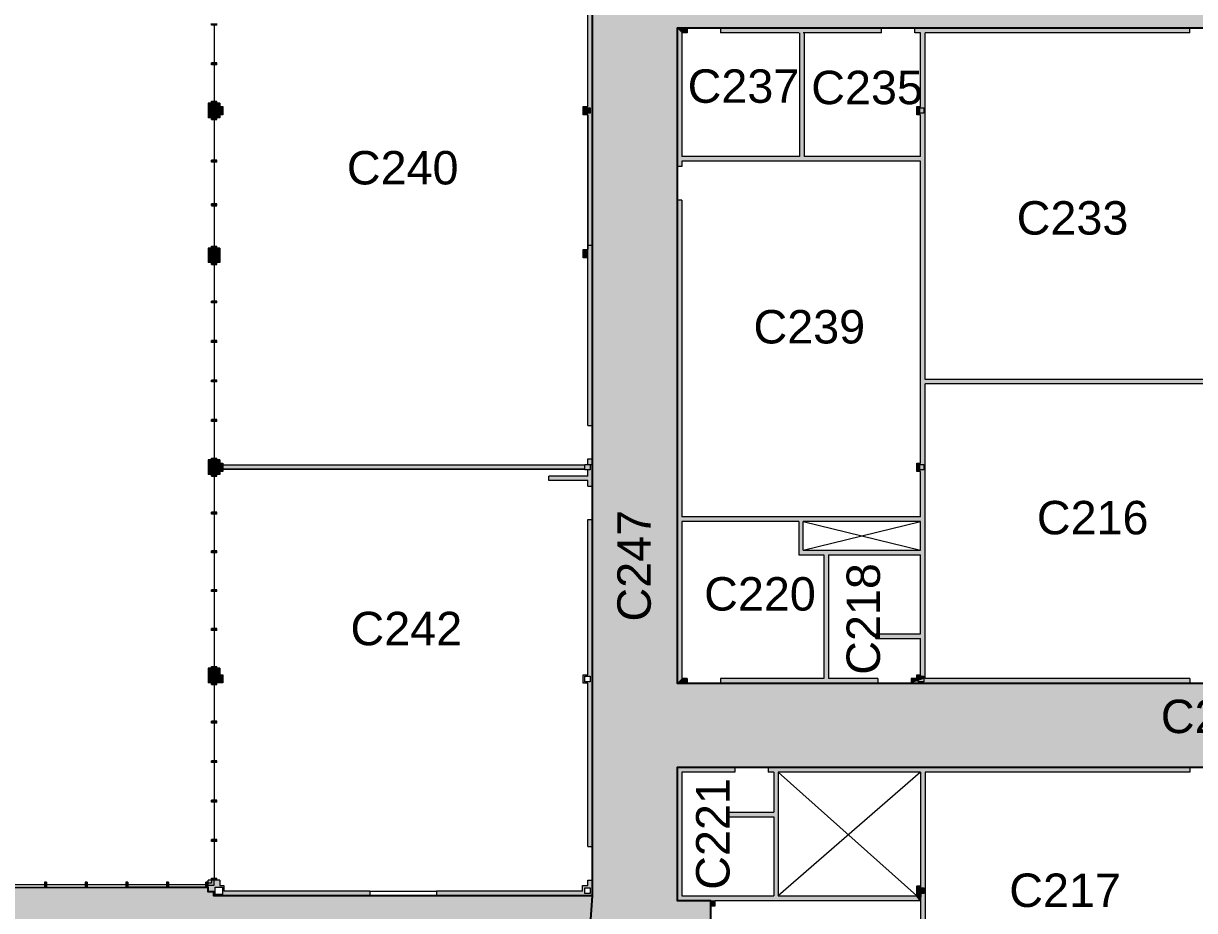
# Model space of a CAD drawing. Extents: x 674 to 9317, y -1087 to 3542.
# Drawn here: x 2009 to 3270, y 1361 to 2316 of the extents above; entities that cross this region are included whole.
import ezdxf

# ---------------------------------------------------------------- set-up
doc = ezdxf.new("R2010")
doc.units = 0
doc.header["$LTSCALE"] = 0.004
doc.header["$MEASUREMENT"] = 0
doc.linetypes.add('HIDDEN', pattern=[0.375, 0.25, -0.125])
doc.layers.get('0').update_dxf_attribs({"linetype": 'CONTINUOUS'})
doc.layers.add('CORRIDOR HATCH', color=253, linetype='CONTINUOUS')
doc.layers.add('SOLID', color=7, linetype='CONTINUOUS')
for name, color, linetype, lineweight in [('Room Number', 7, 'CONTINUOUS', 9), ('S-COLS', 7, 'CONTINUOUS', 9), ('WALL', 7, 'CONTINUOUS', 0)]:
    doc.layers.add(name, color=color, linetype=linetype, lineweight=lineweight)
doc.styles.add('style1', font='arial.ttf')

# ---------------------------------------------------------------- blocks, each defined once
blk = doc.blocks.new('*X25')
at = {"color": 0}
for p, q in [((2543.606283, 1074.591945), (2547.106283, 1078.091945)), ((2543.606283, 1069.288645), (2547.106283, 1072.788645)), ((2543.828692, 1064.207752), (2547.106283, 1067.485344))]:
    blk.add_line(p, q, dxfattribs=at)

msp = doc.modelspace()

# ---------------------------------------------------------------- hatches: boundary and pattern name
at = {"layer": 'CORRIDOR HATCH'}
h = msp.add_hatch(color=256, dxfattribs=at)
h.dxf.hatch_style = 1
h.paths.add_polyline_path([(2622, 2445), (2636.2, 2445), (2636.2, 2617.9), (2745.1, 2617.9), (2745.1, 2401.5), (2987.6, 2401.5), (2987.6, 2454.9), (3143.8, 2454.9), (3143.8, 2406.9), (4050.1, 2406.9), (4050.1, 2454.9), (4102.6, 2454.9), (4102.6, 2565.9), (4208.7, 2608.9), (4307.6, 2608.9), (4307.6, 2605.9), (4283.6, 2461.9), (4283.6, 2437.9), (4294.6, 2437.9), (4126, 2310.4), (2713.1, 2310.4), (2713.1, 1605.5), (4126, 1605.4), (4126, 1514.4), (2713.1, 1514.4), (2713.1, 1371.5), (2749.1, 1371.5), (2749.1, 1316.4), (2713.1, 1316.4), (2713.1, 1213.5), (2749.1, 1213.5), (2749.1, 1198.4), (2749.1, 1158.4), (2713.1, 1158.4), (2713.1, 927.5), (2651.6, 781.9), (2621.1, 781.9), (2621.1, 797.4), (2612.1, 797.4), (2612.1, 794), (2540.9, 794), (2540.9, 937.2), (2618.1, 993.4), (2621.1, 993.4), (2621.1, 1002.4), (2618.1, 1002.4), (2618.1, 1151.9), (2624.1, 1151.9), (2624.1, 1167.4), (2615.1, 1167.4), (2615.1, 1279.9), (2622, 1376.4)])
h = msp.add_hatch(color=256, dxfattribs=at)
h.dxf.hatch_style = 1
h.paths.add_polyline_path([(2622, 1376.4), (2214.1, 1376.4), (2214.1, 1380.8), (2208.1, 1380.8), (2208.1, 1385.2), (2165.4, 1385.2), (2121.6, 1385.2), (1910.6, 1384.9), (1910.6, 1378.9), (1904.6, 1378.9), (1904.6, 1381.4), (1901.6, 1381.4), (1901.6, 1372.8), (1892.1, 1372.8), (1892.1, 1385.3), (1890.1, 1385.4), (1889.1, 1385.2), (1889.1, 1379.2), (1883.1, 1379.2), (1883.1, 1385.2), (1843, 1387.7), (1803.7, 1391.4), (1797.7, 1392.1), (1759.9, 1398.3), (1719.3, 1406.6), (1679.3, 1416.9), (1639.7, 1429.2), (1600.8, 1443.2), (1562.8, 1459.5), (1525.5, 1477.5), (1489.2, 1497.3), (1453.9, 1518.8), (1419.7, 1542.1), (1386.5, 1566.9), (1354.9, 1593.6), (1324.6, 1621.7), (1295.4, 1651.1), (1267.8, 1682.6), (1242.3, 1714.5), (1218, 1748), (1195.4, 1782.6), (1174.5, 1818.4), (1155.3, 1855), (1139.3, 1890.5), (955.1, 1811.7), (972.3, 1768.5), (1059.2, 1810.8), (1107.1, 1728.7), (1135.1, 1746), (1158, 1706.7), (1202.9, 1650.9), (1221.6, 1629), (1247.9, 1601.5), (1278.3, 1570.4), (1343.8, 1513.8), (1402.1, 1471.3), (1458.6, 1437.4), (1530.2, 1399.1), (1603.2, 1368.6), (1662.8, 1348.7), (1682, 1342.2), (1672.2, 1310.8), (1695.6, 1303.5), (1699.4, 1302.8), (1734.8, 1296.5), (1743.8, 1294.9), (1733.9, 1239.8), (1783.8, 1230.9), (1791.5, 1230.9), (1827.5, 1230.9), (1892.1, 1230.9), (1892.1, 1296.8), (1901.6, 1296.8), (1901.6, 1288.4), (2220.7, 1288.4), (2220.7, 1171.4), (2231.1, 1171.4), (2231.1, 1159.9), (2231.1, 1158.5), (2523.8, 1158.5), (2523.8, 1279.9), (2615.1, 1279.9)])
at = {"layer": 'SOLID'}
h = msp.add_hatch(color=256, dxfattribs=at)
h.dxf.hatch_style = 1
h.paths.add_polyline_path([(2636.2, 2472.4), (2623.6, 2472.4), (2623.6, 2457.7), (2208.1, 2457.7), (2208.1, 2442.2), (2220.7, 2442.2), (2220.7, 2445), (2617.1, 2445), (2617.1, 2439), (2622, 2439), (2622, 2445), (2636.2, 2445)])
h.paths.add_polyline_path([(2222.6, 2446.9), (2213.3, 2446.9), (2212.8, 2452.9), (2222.6, 2452.9)], flags=16)
h.paths.add_polyline_path([(2622, 2403), (2617.1, 2403), (2617.1, 2226.4), (2612.1, 2226.4), (2612.1, 2217.4), (2617.1, 2217.4), (2617.1, 2076.5), (2622, 2076.5), (2622, 2165.4)])
h.paths.add_polyline_path([(2619.6, 2224.9), (2619.6, 2218.9), (2613.6, 2218.9), (2613.6, 2224.9)], flags=16)
h.paths.add_polyline_path([(2622, 2076.5), (2617.1, 2076.5), (2617.1, 1882.9), (2622, 1882.9)])
h = msp.add_hatch(color=256, dxfattribs=at)
h.dxf.hatch_style = 1
h.paths.add_polyline_path([(2619.6, 1612.9), (2613.6, 1612.9), (2613.6, 1606.9), (2619.6, 1606.9)], flags=0)
h.paths.add_polyline_path([(2622, 1781.5), (2617.1, 1781.5), (2617.1, 1614.4), (2612.1, 1614.4), (2612.1, 1605.4), (2617.1, 1605.4), (2617.1, 1429.4), (2622, 1429.4)])
h.paths.add_polyline_path([(2619.6, 1612.9), (2619.6, 1606.9), (2613.6, 1606.9), (2613.6, 1612.9)], flags=16)
h.paths.add_polyline_path([(2622, 1840.9), (2619.6, 1840.9), (2619.6, 1834.9), (2617.1, 1834.9), (2617.1, 1828.4), (2575.1, 1828.4), (2575.1, 1823.5), (2617.1, 1823.5), (2617.1, 1817.5), (2622, 1817.5)])
h.paths.add_polyline_path([(2622, 1846.9), (2617.1, 1846.9), (2617.1, 1840.9), (2622, 1840.9)])
h.paths.add_polyline_path([(2619.6, 1840.9), (2617.1, 1840.9), (2613.6, 1840.9), (2613.6, 1834.9), (2619.6, 1834.9)], flags=17)
h.paths.add_polyline_path([(2613.6, 1839.9), (2224.1, 1839.9), (2224.1, 1835.9), (2613.6, 1835.9)])
h = msp.add_hatch(color=256, dxfattribs=at)
h.dxf.hatch_style = 1
h.paths.add_polyline_path([(2211.6, 1393.4), (2208.1, 1393.4), (2208.1, 1389.9), (2211.6, 1389.9)], flags=16)
h.paths.add_polyline_path([(2214.1, 1393.4), (2211.6, 1393.4), (2211.6, 1389.9), (2208.1, 1389.9), (2208.1, 1387.4), (2214.1, 1387.4)], flags=17)
h.paths.add_polyline_path([(2220.7, 1393.4), (2214.1, 1393.4), (2214.1, 1387.4), (2208.1, 1387.4), (2208.1, 1380.8), (2214.1, 1380.8), (2214.1, 1376.4), (2382.1, 1376.4), (2382.1, 1381.3), (2225.1, 1381.3), (2225.1, 1387.4), (2220.7, 1387.4)])
h.paths.add_polyline_path([(2215.6, 1385.9), (2223.6, 1385.9), (2223.6, 1377.9), (2215.6, 1377.9)], flags=16)
h = msp.add_hatch(color=256, dxfattribs=at)
h.dxf.hatch_style = 1
h.paths.add_polyline_path([(2619.6, 1384.9), (2613.6, 1384.9), (2613.6, 1378.9), (2619.6, 1378.9)], flags=0)
h.paths.add_polyline_path([(2622, 1393.4), (2617.1, 1393.4), (2617.1, 1387.4), (2611.1, 1387.4), (2611.1, 1381.3), (2454.1, 1381.3), (2454.1, 1376.4), (2622, 1376.4)])
h.paths.add_polyline_path([(2613.6, 1384.9), (2619.6, 1384.9), (2619.6, 1378.9), (2613.6, 1378.9)], flags=16)
for points in [[(2975.1, 1386.4), (2971.1, 1386.4), (2971.1, 1376.4), (2975.1, 1371.5), (2975.6, 1378.9), (2972.6, 1379.1), (2972.6, 1384.9), (2975.1, 1384.9)], [(2978.6, 1384.9), (2978.6, 1378.9), (2972.6, 1378.9), (2972.6, 1384.9)]]:
    msp.add_hatch(color=256, dxfattribs=at).paths.add_polyline_path(points)
at = {"layer": 'WALL'}
for points in [[(2619.6, 2224.9), (2613.6, 2224.9), (2613.6, 2218.9), (2619.6, 2218.9)], [(2617.1, 2072.4), (2612.1, 2072.4), (2612.1, 2063.4), (2617.1, 2063.4)]]:
    msp.add_hatch(color=256, dxfattribs=at).paths.add_polyline_path(points)

# ---------------------------------------------------------------- linework, layer by layer
at = {"layer": 'CORRIDOR HATCH'}
for points in [[(2615.1, 1279.9), (2622, 1376.4), (2622, 2445)], [(4126, 2310.4), (2713.1, 2310.4), (2713.1, 1605.5), (4126, 1605.4)], [(4126, 1514.4), (2713.1, 1514.4), (2713.1, 1371.5), (2749.1, 1371.5), (2749.1, 1316.4)], [(1901.6, 1288.4), (2220.7, 1288.4), (2220.7, 1171.4), (2231.1, 1171.4), (2231.1, 1159.9), (2231.1, 1158.5), (2523.8, 1158.5), (2523.8, 1279.9), (2615.1, 1279.9), (2622, 1376.4), (2214.1, 1376.4), (2214.1, 1380.8), (2208.1, 1380.8), (2208.1, 1385.2), (2165.4, 1385.2), (2121.6, 1385.2), (1910.6, 1384.9)]]:
    msp.add_lwpolyline(points, dxfattribs=at)
at = {"layer": 'S-COLS'}
for points in [[(2163.2, 1391.2), (2165.4, 1391.2), (2163.2, 1385.2), (2165.4, 1385.2)], [(2205.8, 1391.2), (2208.1, 1391.2), (2205.8, 1385.2), (2208.1, 1385.2)], [(2211.6, 1395.4), (2217.6, 1395.4), (2211.6, 1393.4), (2217.6, 1393.4)]]:
    msp.add_solid(points, dxfattribs=at)
at = {"layer": 'SOLID'}
msp.add_lwpolyline([(2975.1, 1386.4), (2971.1, 1386.4), (2971.1, 1376.4), (2975.1, 1371.5), (2975.6, 1378.9), (2972.6, 1379.1), (2972.6, 1384.9), (2975.1, 1384.9), (2975.1, 1386.4)], dxfattribs=at)
for points in [[(2211.6, 2315.7), (2217.6, 2315.7), (2211.6, 2313.7), (2217.6, 2313.7)], [(2713.1, 2310.4), (2718, 2305.5), (2713.1, 2161.5), (2718, 2161.5)], [(2723.9, 2310.4), (2723.9, 2305.5), (2713.1, 2310.4), (2718, 2305.5)], [(2759.9, 2310.4), (2759.9, 2305.5), (2933.1, 2310.4), (2933.1, 2305.5)], [(2969.1, 2310.4), (2969.1, 2305.5), (3265.1, 2310.4), (3265.1, 2305.5)], [(2845, 2305.5), (2849.9, 2305.5), (2845, 2172.4), (2849.9, 2172.4)], [(2975.1, 2305.5), (2980, 2305.5), (2975.1, 1614.4), (2980, 1610.4)], [(2211.6, 2273.2), (2217.6, 2273.2), (2211.6, 2271.2), (2217.6, 2271.2)], [(2211.6, 2231.9), (2217.6, 2231.9), (2211.6, 2229.9), (2217.6, 2229.9)], [(2208.1, 2229.7), (2208.1, 2214.2), (2220.7, 2229.7), (2220.7, 2214.2)], [(2220.7, 2226.4), (2224.1, 2226.4), (2220.7, 2217.4), (2224.1, 2217.4)], [(2971.1, 2217.4), (2975.1, 2217.4), (2971.1, 2226.4), (2975.1, 2226.4)], [(2211.6, 2214.2), (2217.6, 2214.2), (2211.6, 2212.2), (2217.6, 2212.2)], [(2718, 2172.4), (2718, 2167.5), (2975.1, 2172.4), (2975.1, 2167.5)], [(2211.6, 2168.3), (2217.6, 2168.3), (2211.6, 2166.3), (2217.6, 2166.3)], [(2211.6, 2121.5), (2217.6, 2121.5), (2211.6, 2118.5), (2217.6, 2118.5)], [(2713.1, 2125.5), (2718, 2125.5), (2713.1, 1605.5), (2718, 1610.4)], [(2208.1, 2073.7), (2208.1, 2058.2), (2220.7, 2073.7), (2220.7, 2058.2)], [(2211.6, 2075.7), (2217.6, 2075.7), (2211.6, 2073.7), (2217.6, 2073.7)], [(2211.6, 2058.2), (2217.6, 2058.2), (2211.6, 2056.2), (2217.6, 2056.2)], [(2211.6, 2016.7), (2217.6, 2016.7), (2211.6, 2014.7), (2217.6, 2014.7)], [(2211.6, 1974.2), (2217.6, 1974.2), (2211.6, 1972.2), (2217.6, 1972.2)], [(2211.6, 1931.7), (2217.6, 1931.7), (2211.6, 1929.7), (2217.6, 1929.7)], [(2980, 1932.4), (3307.1, 1932.4), (2980, 1927.5), (3307.1, 1927.5)], [(2211.6, 1889.2), (2217.6, 1889.2), (2211.6, 1887.2), (2217.6, 1887.2)], [(2208.1, 1845.7), (2208.1, 1830.2), (2220.7, 1845.7), (2220.7, 1830.2)], [(2211.6, 1847.7), (2217.6, 1847.7), (2211.6, 1845.7), (2217.6, 1845.7)], [(2220.7, 1842.4), (2224.1, 1842.4), (2220.7, 1833.4), (2224.1, 1833.4)], [(2971.1, 1842.4), (2975.1, 1842.4), (2971.1, 1833.4), (2975.1, 1833.4)], [(2211.6, 1830.2), (2217.6, 1830.2), (2211.6, 1828.2), (2217.6, 1828.2)], [(2211.6, 1789.4), (2217.6, 1789.4), (2211.6, 1787.4), (2217.6, 1787.4)], [(2718, 1779.5), (2718, 1784.4), (2975, 1779.5), (2975.1, 1784.4)], [(2844.1, 1779.5), (2848.9, 1779.5), (2844.1, 1743.5), (2848.9, 1748.4)], [(2211.6, 1747.7), (2217.6, 1747.7), (2211.6, 1745.7), (2217.6, 1745.7)], [(2844.1, 1743.5), (2848.9, 1748.4), (2975.1, 1743.5), (2975, 1748.4)], [(2871.1, 1610.4), (2876, 1610.4), (2871.1, 1743.5), (2876, 1743.5)], [(2211.6, 1705.9), (2217.6, 1705.9), (2211.6, 1703.9), (2217.6, 1703.9)], [(2211.6, 1664.2), (2217.6, 1664.2), (2211.6, 1662.2), (2217.6, 1662.2)], [(2927.1, 1653.5), (2927.1, 1658.4), (2975.1, 1653.5), (2975.1, 1658.4)], [(2208.1, 1621.4), (2208.1, 1605.9), (2220.7, 1621.4), (2220.7, 1605.9)], [(2211.6, 1623.4), (2217.6, 1623.4), (2211.6, 1621.4), (2217.6, 1621.4)], [(2220.7, 1614.9), (2224.1, 1614.9), (2220.7, 1605.9), (2224.1, 1605.9)], [(2971.1, 1614.4), (2971.1, 1610.4), (2975.1, 1614.4), (2980, 1610.4)], [(2211.6, 1605.9), (2217.6, 1605.9), (2211.6, 1603.9), (2217.6, 1603.9)], [(2713.1, 1605.5), (2718, 1610.4), (2723.9, 1605.5), (2723.9, 1610.4)], [(2759.9, 1605.5), (2929.1, 1605.5), (2759.9, 1610.4), (2929.1, 1610.4)], [(3265.1, 1610.4), (3265.1, 1605.5), (2980, 1610.4), (2965.1, 1605.5)], [(2965.1, 1605.5), (2965.1, 1610.4), (2980, 1610.4), (2971.1, 1610.4)], [(2211.6, 1564.4), (2217.6, 1564.4), (2211.6, 1562.4), (2217.6, 1562.4)], [(2211.6, 1521.9), (2217.6, 1521.9), (2211.6, 1519.9), (2217.6, 1519.9)], [(2713.1, 1514.4), (2718, 1509.5), (2713.1, 1371.5), (2718, 1376.4)], [(2775.1, 1514.4), (2775.1, 1509.5), (2713.1, 1514.4), (2718, 1509.5)], [(2811.1, 1514.4), (2811.1, 1509.5), (3265.1, 1514.4), (3265.1, 1509.5)], [(2817.1, 1376.4), (2822, 1376.4), (2817.1, 1509.5), (2822, 1509.5)], [(2975.1, 1509.5), (2980, 1509.5), (2975.1, 1098.4), (2980, 1098.4)], [(2211.6, 1479.4), (2217.6, 1479.4), (2211.6, 1477.4), (2217.6, 1477.4)], [(2769.1, 1466.4), (2817.1, 1466.4), (2769.1, 1461.5), (2817.1, 1461.5)], [(2211.6, 1436.9), (2217.6, 1436.9), (2211.6, 1434.9), (2217.6, 1434.9)], [(2031.8, 1391.2), (2034, 1391.2), (2031.8, 1385.2), (2034, 1385.2)], [(2075.6, 1391.2), (2077.8, 1391.2), (2075.6, 1385.2), (2077.8, 1385.2)], [(2119.4, 1391.2), (2121.6, 1391.2), (2119.4, 1385.2), (2121.6, 1385.2)], [(2713.1, 1371.5), (2718, 1376.4), (2975.1, 1371.5), (2971.1, 1376.4)], [(2749.1, 1371.5), (2754, 1371.5), (2749.1, 1365.5), (2754, 1365.5)]]:
    msp.add_solid(points, dxfattribs=at)
at = {"layer": 'WALL'}
for p, q in [((2617.1, 2226.4), (2617.1, 2403)), ((2617.1, 2226.4), (2617.1, 2403)), ((2622, 2165.4), (2622, 2403)), ((2622, 2165.4), (2622, 2403)), ((2211.6, 2313.7), (2211.6, 2315.7)), ((2217.6, 2313.7), (2211.6, 2313.7)), ((2214.6, 2313.7), (2214.6, 2273.2)), ((2217.6, 2313.7), (2217.6, 2315.7)), ((2713.1, 2310.4), (2713.1, 2161.5)), ((2723.9, 2310.4), (2713.1, 2310.4)), ((2723.9, 2310.4), (2723.9, 2305.5)), ((2933.1, 2310.4), (2759.9, 2310.4)), ((2759.9, 2310.4), (2759.9, 2305.5)), ((2933.1, 2305.5), (2933.1, 2310.4)), ((3265.1, 2310.4), (2969.1, 2310.4)), ((2969.1, 2305.5), (2969.1, 2310.4)), ((3265.1, 2305.5), (3265.1, 2310.4)), ((2718, 2305.5), (2718, 2172.4)), ((2723.9, 2305.5), (2718, 2305.5)), ((2844.1, 2305.5), (2759.9, 2305.5)), ((2845, 2305.5), (2845, 2172.4)), ((2933.1, 2305.5), (2848.9, 2305.5)), ((2849.9, 2305.5), (2849.9, 2172.4)), ((2975.1, 2305.5), (2969.1, 2305.5)), ((2975.1, 2226.4), (2975.1, 2305.5)), ((3265.1, 2305.5), (2980, 2305.5)), ((2980, 1932.4), (2980, 2305.5)), ((2211.6, 2271.2), (2211.6, 2273.2)), ((2217.6, 2273.2), (2211.6, 2273.2)), ((2217.6, 2271.2), (2211.6, 2271.2)), ((2214.6, 2271.2), (2214.6, 2231.9)), ((2217.6, 2271.2), (2217.6, 2273.2)), ((2211.6, 2229.7), (2211.6, 2231.9)), ((2211.6, 2231.9), (2217.6, 2231.9)), ((2217.6, 2229.7), (2217.6, 2231.9)), ((2220.7, 2229.7), (2208.1, 2229.7)), ((2208.1, 2229.7), (2208.1, 2214.2)), ((2211.6, 2229.7), (2211.6, 2214.2)), ((2214.1, 2229.7), (2214.1, 2214.2)), ((2220.7, 2229.7), (2220.7, 2226.4)), ((2971.1, 2226.4), (2975.1, 2226.4)), ((2971.1, 2217.4), (2971.1, 2226.4)), ((2220.7, 2214.2), (2208.1, 2214.2)), ((2211.6, 2212.2), (2211.6, 2214.2)), ((2211.6, 2212.2), (2217.6, 2212.2)), ((2214.6, 2212.2), (2214.6, 2168.3)), ((2217.6, 2212.2), (2217.6, 2214.2)), ((2220.7, 2217.4), (2220.7, 2214.2)), ((2617.1, 2165.4), (2617.1, 2217.4)), ((2617.1, 2076.5), (2617.1, 2217.4)), ((2617.1, 2217.4), (2617.1, 2072.4)), ((2975.1, 2217.4), (2971.1, 2217.4)), ((2975.1, 2172.4), (2975.1, 2217.4)), ((2845, 2172.4), (2718, 2172.4)), ((2975.1, 2172.4), (2849.9, 2172.4)), ((2211.6, 2166.3), (2211.6, 2168.3)), ((2217.6, 2168.3), (2211.6, 2168.3)), ((2217.6, 2166.3), (2211.6, 2166.3)), ((2214.6, 2166.3), (2214.6, 2121.5)), ((2217.6, 2166.3), (2217.6, 2168.3)), ((2622, 2165.4), (2622, 2076.5)), ((2718, 2161.5), (2713.1, 2161.5)), ((2975.1, 2167.5), (2718, 2167.5)), ((2718, 2167.5), (2718, 2161.5)), ((2975.1, 1842.4), (2975.1, 2167.5)), ((2211.6, 2119.5), (2211.6, 2121.5)), ((2217.6, 2121.5), (2211.6, 2121.5)), ((2217.6, 2119.5), (2211.6, 2119.5)), ((2214.6, 2119.5), (2214.6, 2075.7)), ((2217.6, 2119.5), (2217.6, 2121.5)), ((2713.1, 2125.5), (2713.1, 1605.5)), ((2718, 2125.5), (2713.1, 2125.5)), ((2718, 2125.5), (2718, 1784.4)), ((2208.1, 2073.7), (2208.1, 2058.2)), ((2220.7, 2073.7), (2208.1, 2073.7)), ((2211.6, 2073.7), (2211.6, 2075.7)), ((2211.6, 2075.7), (2217.6, 2075.7)), ((2211.6, 2073.7), (2211.6, 2058.2)), ((2214.1, 2073.7), (2214.1, 2058.2)), ((2217.6, 2073.7), (2217.6, 2075.7)), ((2220.7, 2073.7), (2220.7, 2058.2)), ((2617.1, 1882.9), (2617.1, 2076.5)), ((2622, 2076.5), (2617.1, 2076.5)), ((2622, 2076.5), (2617.1, 2076.5)), ((2622, 1882.9), (2622, 2076.5)), ((2622, 1882.9), (2622, 2076.5)), ((2220.7, 2058.2), (2208.1, 2058.2)), ((2211.6, 2056.2), (2211.6, 2058.2)), ((2211.6, 2056.2), (2217.6, 2056.2)), ((2214.6, 2056.2), (2214.6, 2016.7)), ((2217.6, 2056.2), (2217.6, 2058.2)), ((2211.6, 2014.7), (2211.6, 2016.7)), ((2217.6, 2016.7), (2211.6, 2016.7)), ((2217.6, 2015.7), (2211.6, 2015.7)), ((2217.6, 2014.7), (2211.6, 2014.7)), ((2214.6, 2014.7), (2214.6, 1974.2)), ((2217.6, 2014.7), (2217.6, 2016.7)), ((2211.6, 1972.2), (2211.6, 1974.2)), ((2217.6, 1974.2), (2211.6, 1974.2)), ((2217.6, 1973.2), (2211.6, 1973.2)), ((2217.6, 1972.2), (2211.6, 1972.2)), ((2214.6, 1972.2), (2214.6, 1931.7)), ((2217.6, 1972.2), (2217.6, 1974.2)), ((2211.6, 1929.7), (2211.6, 1931.7)), ((2217.6, 1931.7), (2211.6, 1931.7)), ((2217.6, 1930.7), (2211.6, 1930.7)), ((2217.6, 1929.7), (2211.6, 1929.7)), ((2214.6, 1929.7), (2214.6, 1889.2)), ((2217.6, 1929.7), (2217.6, 1931.7)), ((3307.1, 1932.4), (2980, 1932.4)), ((3307.1, 1927.5), (2980, 1927.5)), ((2980, 1610.4), (2980, 1927.5)), ((2211.6, 1887.2), (2211.6, 1889.2)), ((2217.6, 1889.2), (2211.6, 1889.2)), ((2217.6, 1888.2), (2211.6, 1888.2)), ((2217.6, 1887.2), (2211.6, 1887.2)), ((2214.6, 1887.2), (2214.6, 1847.7)), ((2217.6, 1887.2), (2217.6, 1889.2)), ((2617.1, 1882.9), (2622, 1882.9)), ((2208.1, 1845.7), (2208.1, 1830.2)), ((2220.7, 1845.7), (2208.1, 1845.7)), ((2211.6, 1845.7), (2211.6, 1847.7)), ((2211.6, 1847.7), (2217.6, 1847.7)), ((2211.6, 1845.7), (2211.6, 1830.2)), ((2214.1, 1845.7), (2214.1, 1830.2)), ((2217.6, 1845.7), (2217.6, 1847.7)), ((2220.7, 1845.7), (2220.7, 1842.4)), ((2617.1, 1840.9), (2617.1, 1846.9)), ((2617.1, 1840.9), (2617.1, 1846.9)), ((2617.1, 1846.9), (2622, 1846.9)), ((2622, 1817.5), (2622, 1846.9)), ((2622, 1817.5), (2622, 1846.9)), ((2220.7, 1830.2), (2208.1, 1830.2)), ((2211.6, 1828.2), (2211.6, 1830.2)), ((2217.6, 1828.2), (2217.6, 1830.2)), ((2220.7, 1833.4), (2220.7, 1830.2)), ((2613.6, 1839.9), (2224.1, 1839.9)), ((2613.6, 1835.9), (2224.1, 1835.9)), ((2617.1, 1840.9), (2622, 1840.9)), ((2617.1, 1828.4), (2617.1, 1834.9)), ((2617.1, 1828.4), (2617.1, 1834.9)), ((2975.1, 1784.4), (2975.1, 1833.4)), ((2211.6, 1828.2), (2217.6, 1828.2)), ((2214.6, 1828.2), (2214.6, 1789.4)), ((2575.1, 1823.5), (2575.1, 1828.4)), ((2617.1, 1828.4), (2575.1, 1828.4)), ((2617.1, 1828.4), (2575.1, 1828.4)), ((2575.1, 1823.5), (2575.1, 1828.4)), ((2617.1, 1823.5), (2575.1, 1823.5)), ((2617.1, 1823.5), (2575.1, 1823.5)), ((2617.1, 1817.5), (2617.1, 1823.5)), ((2617.1, 1817.5), (2617.1, 1823.5)), ((2617.1, 1817.5), (2622, 1817.5)), ((2617.1, 1817.5), (2622, 1817.5)), ((2211.6, 1787.4), (2211.6, 1789.4)), ((2217.6, 1789.4), (2211.6, 1789.4)), ((2217.6, 1787.4), (2211.6, 1787.4)), ((2214.6, 1787.4), (2214.6, 1747.7)), ((2217.6, 1787.4), (2217.6, 1789.4)), ((2617.1, 1614.4), (2617.1, 1781.5)), ((2617.1, 1614.4), (2617.1, 1781.5)), ((2617.1, 1781.5), (2622, 1781.5)), ((2617.1, 1781.5), (2622, 1781.5)), ((2622, 1429.4), (2622, 1781.5)), ((2622, 1429.4), (2622, 1781.5)), ((2975.1, 1784.4), (2718, 1784.4)), ((2718, 1779.5), (2718, 1610.4)), ((2844.1, 1779.5), (2718, 1779.5)), ((2844.1, 1779.5), (2844.1, 1743.5)), ((2848.9, 1748.4), (2975, 1779.5)), ((2848.9, 1779.5), (2975, 1748.4)), ((2975.1, 1779.5), (2848.9, 1779.5)), ((2848.9, 1748.4), (2848.9, 1779.5)), ((2975.1, 1748.4), (2975.1, 1779.5)), ((2211.6, 1745.7), (2211.6, 1747.7)), ((2217.6, 1747.7), (2211.6, 1747.7)), ((2217.6, 1745.7), (2211.6, 1745.7)), ((2214.6, 1745.7), (2214.6, 1705.9)), ((2217.6, 1745.7), (2217.6, 1747.7)), ((2844.1, 1743.5), (2871.1, 1743.5)), ((2848.9, 1748.4), (2975.1, 1748.4)), ((2871.1, 1743.5), (2871.1, 1610.4)), ((2876, 1743.5), (2876, 1610.4)), ((2876, 1743.5), (2975.1, 1743.5)), ((2975.1, 1658.4), (2975.1, 1743.5)), ((2211.6, 1703.9), (2211.6, 1705.9)), ((2217.6, 1705.9), (2211.6, 1705.9)), ((2217.6, 1703.9), (2211.6, 1703.9)), ((2214.6, 1703.9), (2214.6, 1664.2)), ((2217.6, 1703.9), (2217.6, 1705.9)), ((2211.6, 1662.2), (2211.6, 1664.2)), ((2217.6, 1664.2), (2211.6, 1664.2)), ((2217.6, 1662.2), (2211.6, 1662.2)), ((2214.6, 1662.2), (2214.6, 1623.4)), ((2217.6, 1662.2), (2217.6, 1664.2)), ((2927.1, 1658.4), (2975.1, 1658.4)), ((2927.1, 1653.5), (2927.1, 1658.4)), ((2927.1, 1653.5), (2975.1, 1653.5)), ((2975.1, 1614.4), (2975.1, 1653.5)), ((2208.1, 1621.4), (2208.1, 1605.9)), ((2220.7, 1621.4), (2208.1, 1621.4)), ((2211.6, 1623.4), (2217.6, 1623.4)), ((2211.6, 1621.4), (2211.6, 1623.4)), ((2211.6, 1621.4), (2211.6, 1605.9)), ((2214.1, 1621.4), (2214.1, 1605.9)), ((2217.6, 1621.4), (2217.6, 1623.4)), ((2220.7, 1621.4), (2220.7, 1614.4)), ((2224.1, 1614.4), (2224.1, 1605.9)), ((2224.1, 1605.9), (2208.1, 1605.9)), ((2211.6, 1603.9), (2211.6, 1605.9)), ((2211.6, 1603.9), (2217.6, 1603.9)), ((2214.6, 1603.9), (2214.6, 1564.4)), ((2217.6, 1603.9), (2217.6, 1605.9)), ((2617.1, 1429.4), (2617.1, 1605.4)), ((2617.1, 1429.4), (2617.1, 1605.4)), ((2723.9, 1605.5), (2713.1, 1605.5)), ((2723.9, 1610.4), (2718, 1610.4)), ((2723.9, 1610.4), (2723.9, 1605.5)), ((2871.1, 1610.4), (2759.9, 1610.4)), ((2759.9, 1610.4), (2759.9, 1605.5)), ((2929.1, 1605.5), (2759.9, 1605.5)), ((2929.1, 1610.4), (2876, 1610.4)), ((2929.1, 1610.4), (2929.1, 1605.5)), ((2965.1, 1610.4), (2965.1, 1605.5)), ((2971.1, 1610.4), (2965.1, 1610.4)), ((3265.1, 1605.5), (2965.1, 1605.5)), ((3265.1, 1610.4), (2980, 1610.4)), ((3265.1, 1610.4), (3265.1, 1605.5)), ((2211.6, 1562.4), (2211.6, 1564.4)), ((2217.6, 1564.4), (2211.6, 1564.4)), ((2217.6, 1562.4), (2217.6, 1564.4)), ((2217.6, 1562.4), (2211.6, 1562.4)), ((2214.6, 1562.4), (2214.6, 1521.9)), ((2211.6, 1519.9), (2211.6, 1521.9)), ((2217.6, 1521.9), (2211.6, 1521.9)), ((2217.6, 1519.9), (2211.6, 1519.9)), ((2214.6, 1519.9), (2214.6, 1479.4)), ((2217.6, 1519.9), (2217.6, 1521.9)), ((2713.1, 1514.4), (2713.1, 1371.5)), ((2775.1, 1514.4), (2713.1, 1514.4)), ((2775.1, 1514.4), (2775.1, 1509.5)), ((3265.1, 1514.4), (2811.1, 1514.4)), ((2811.1, 1514.4), (2811.1, 1509.5)), ((3265.1, 1514.4), (3265.1, 1509.5)), ((2718, 1509.5), (2718, 1376.4)), ((2775.1, 1509.5), (2718, 1509.5)), ((2817.1, 1509.5), (2811.1, 1509.5)), ((2817.1, 1509.5), (2817.1, 1466.4)), ((2971.1, 1376.4), (2822, 1509.5)), ((2975.1, 1509.5), (2822, 1376.4)), ((2822, 1509.5), (2822, 1376.4)), ((2975.1, 1509.5), (2822, 1509.5)), ((2975.1, 1509.5), (2975.1, 1386.4)), ((2980, 1509.5), (2980, 1220.4)), ((3265.1, 1509.5), (2980, 1509.5)), ((2211.6, 1477.4), (2211.6, 1479.4)), ((2217.6, 1479.4), (2211.6, 1479.4)), ((2217.6, 1477.4), (2211.6, 1477.4)), ((2214.6, 1477.4), (2214.6, 1436.9)), ((2217.6, 1477.4), (2217.6, 1479.4)), ((2769.1, 1466.4), (2817.1, 1466.4)), ((2769.1, 1461.5), (2769.1, 1466.4)), ((2769.1, 1461.5), (2817.1, 1461.5)), ((2817.1, 1461.5), (2817.1, 1376.4)), ((2211.6, 1434.9), (2211.6, 1436.9)), ((2217.6, 1436.9), (2211.6, 1436.9)), ((2217.6, 1434.9), (2211.6, 1434.9)), ((2214.6, 1434.9), (2214.6, 1395.4)), ((2217.6, 1434.9), (2217.6, 1436.9)), ((2617.1, 1429.4), (2622, 1429.4)), ((2617.1, 1429.4), (2622, 1429.4)), ((2031.8, 1388.2), (1990.3, 1388.2)), ((2034, 1391.2), (2031.8, 1391.2)), ((2031.8, 1391.2), (2031.8, 1385.2)), ((2034, 1391.2), (2034, 1385.2)), ((2075.6, 1388.2), (2034, 1388.2)), ((2075.6, 1391.2), (2075.6, 1385.2)), ((2077.8, 1391.2), (2075.6, 1391.2)), ((2077.8, 1391.2), (2077.8, 1385.2)), ((2119.4, 1388.2), (2077.8, 1388.2)), ((2119.4, 1391.2), (2119.4, 1385.2)), ((2121.6, 1391.2), (2119.4, 1391.2)), ((2121.6, 1391.2), (2121.6, 1385.2)), ((2163.2, 1388.2), (2121.6, 1388.2)), ((2163.2, 1391.2), (2163.2, 1385.2)), ((2165.4, 1391.2), (2163.2, 1391.2)), ((2165.4, 1391.2), (2165.4, 1385.2)), ((2205.8, 1388.2), (2165.4, 1388.2)), ((2205.8, 1385.2), (2205.8, 1391.2)), ((2208.1, 1391.2), (2205.8, 1391.2)), ((2220.7, 1393.4), (2208.1, 1393.4)), ((2208.1, 1380.8), (2208.1, 1393.4)), ((2211.6, 1389.9), (2208.1, 1389.9)), ((2214.1, 1387.4), (2208.1, 1387.4)), ((2211.6, 1393.4), (2211.6, 1395.4)), ((2211.6, 1395.4), (2217.6, 1395.4)), ((2211.6, 1393.4), (2211.6, 1389.9)), ((2214.1, 1393.4), (2214.1, 1387.4)), ((2217.6, 1393.4), (2217.6, 1395.4)), ((2220.7, 1393.4), (2220.7, 1387.4)), ((2611.1, 1387.4), (2617.1, 1387.4)), ((2611.1, 1381.3), (2611.1, 1387.4)), ((2611.1, 1381.3), (2611.1, 1387.4)), ((2611.1, 1387.4), (2617.1, 1387.4)), ((2617.1, 1387.4), (2617.1, 1393.4)), ((2617.1, 1393.4), (2622, 1393.4)), ((2617.1, 1393.4), (2622, 1393.4)), ((2617.1, 1387.4), (2617.1, 1393.4)), ((2622, 1376.4), (2622, 1393.4)), ((2622, 1376.4), (2622, 1393.4)), ((2034, 1385.2), (2031.8, 1385.2)), ((2077.8, 1385.2), (2075.6, 1385.2)), ((2121.6, 1385.2), (2119.4, 1385.2)), ((2165.4, 1385.2), (2163.2, 1385.2)), ((2208.1, 1385.2), (2205.8, 1385.2)), ((2214.1, 1380.8), (2208.1, 1380.8)), ((2214.1, 1380.8), (2214.1, 1376.4)), ((2382.1, 1376.4), (2214.1, 1376.4)), ((2382.1, 1381.3), (2225.1, 1381.3)), ((2382.1, 1381.3), (2382.1, 1376.4)), ((2382.1, 1381.3), (2454.1, 1381.3)), ((2382.1, 1376.4), (2454.1, 1376.4)), ((2611.1, 1381.3), (2454.1, 1381.3)), ((2454.1, 1381.3), (2454.1, 1376.4)), ((2622, 1376.4), (2454.1, 1376.4)), ((2611.1, 1381.3), (2543.6, 1381.3)), ((2622, 1376.4), (2543.6, 1376.4)), ((2718, 1376.4), (2817.1, 1376.4)), ((2822, 1376.4), (2971.1, 1376.4)), ((2971.1, 1386.4), (2975.1, 1386.4)), ((2971.1, 1376.4), (2971.1, 1386.4)), ((2713.1, 1371.5), (2749.1, 1371.5)), ((2749.1, 1365.5), (2749.1, 1371.5)), ((2749.1, 1365.5), (2754, 1365.5)), ((2754, 1371.5), (2975.1, 1371.5)), ((2754, 1365.5), (2754, 1371.5)), ((2975.1, 1371.5), (2975.1, 1248.9))]:
    msp.add_line(p, q, dxfattribs=at)
at = {"layer": 'WALL', "linetype": 'HIDDEN'}
for p, q in [((2613.6, 1839.9), (2543.6, 1839.9)), ((2613.6, 1835.9), (2543.6, 1835.9))]:
    msp.add_line(p, q, dxfattribs=at)
at = {"layer": 'WALL'}
for points in [[(2222.6, 2224.9), (2222.6, 2218.9), (2216.6, 2218.9), (2216.6, 2224.9)], [(2619.6, 2224.9), (2619.6, 2218.9), (2613.6, 2218.9), (2613.6, 2224.9)], [(2619.6, 2224.9), (2619.6, 2218.9), (2613.6, 2218.9), (2613.6, 2224.9)], [(2978.6, 2224.9), (2978.6, 2218.9), (2972.6, 2218.9), (2972.6, 2224.9)], [(2222.6, 1840.9), (2222.6, 1834.9), (2216.6, 1834.9), (2216.6, 1840.9)], [(2619.6, 1840.9), (2619.6, 1834.9), (2613.6, 1834.9), (2613.6, 1840.9)], [(2619.6, 1840.9), (2619.6, 1834.9), (2613.6, 1834.9), (2613.6, 1840.9)], [(2978.6, 1840.9), (2978.6, 1834.9), (2972.6, 1834.9), (2972.6, 1840.9)], [(2222.6, 1612.9), (2222.6, 1606.9), (2216.6, 1606.9), (2216.6, 1612.9)], [(2619.6, 1612.9), (2619.6, 1606.9), (2613.6, 1606.9), (2613.6, 1612.9)], [(2619.6, 1612.9), (2619.6, 1606.9), (2613.6, 1606.9), (2613.6, 1612.9)], [(2978.6, 1612.9), (2978.6, 1606.9), (2972.6, 1606.9), (2972.6, 1612.9)], [(2223.6, 1385.9), (2223.6, 1377.9), (2215.6, 1377.9), (2215.6, 1385.9)], [(2619.6, 1384.9), (2619.6, 1378.9), (2613.6, 1378.9), (2613.6, 1384.9)], [(2978.6, 1384.9), (2978.6, 1378.9), (2972.6, 1378.9), (2972.6, 1384.9)]]:
    msp.add_lwpolyline(points, close=True, dxfattribs=at)
for points in [[(2224.1, 2226.4), (2224.1, 2217.4), (2220.7, 2217.4)], [(2220.7, 2226.4), (2224.1, 2226.4)], [(2617.1, 2217.4), (2612.1, 2217.4), (2612.1, 2226.4), (2617.1, 2226.4)], [(2617.1, 2217.4), (2612.1, 2217.4), (2612.1, 2226.4), (2617.1, 2226.4)], [(2617.1, 2063.4), (2612.1, 2063.4), (2612.1, 2072.4), (2617.1, 2072.4)], [(2224.1, 1842.4), (2224.1, 1833.4), (2220.7, 1833.4)], [(2220.7, 1842.4), (2224.1, 1842.4)], [(2975.1, 1833.4), (2971.1, 1833.4), (2971.1, 1842.4), (2975.1, 1842.4)], [(2224.1, 1839.9), (2224.1, 1835.9), (2613.6, 1835.9), (2613.6, 1839.9), (2224.1, 1839.9)], [(2220.7, 1614.4), (2224.1, 1614.4)], [(2617.1, 1605.4), (2612.1, 1605.4), (2612.1, 1614.4), (2617.1, 1614.4)], [(2617.1, 1605.4), (2612.1, 1605.4), (2612.1, 1614.4), (2617.1, 1614.4)], [(2971.1, 1610.3), (2971.1, 1614.4), (2975.1, 1614.4)], [(2220.7, 1387.4), (2225.1, 1387.4)], [(2225.1, 1387.4), (2225.1, 1381.3)]]:
    msp.add_lwpolyline(points, dxfattribs=at)
msp.add_solid([(2612.1, 2226.4), (2617.1, 2226.4), (2612.1, 2217.4), (2617.1, 2217.4)], dxfattribs=at)

# ---------------------------------------------------------------- block references
at = {"layer": 'WALL', "rotation": 180}
for p in [(4755.2, 3293.9), (4755.2, 3137.9), (4755.2, 2909.9), (4755.2, 2685.6)]:
    msp.add_blockref('*X25', p, dxfattribs=at)

# ---------------------------------------------------------------- texts
at = {"layer": 'Room Number', "style": 'style1'}
for s, p in [('C237', (2724.4, 2230.2)), ('C235', (2857.5, 2228.7)), ('C240', (2357.5, 2142.3)), ('C233', (3078.7, 2088.3)), ('C239', (2795.3, 1971.1)), ('C216', (3100.4, 1765.6)), ('C220', (2742.2, 1683.5)), ('C242', (2361.4, 1646.2)), ('C210', (3233.9, 1551.6)), ('C217', (3070.7, 1364.4))]:
    msp.add_text(s, height=36, dxfattribs=at).set_placement(p)
for s, p in [('C247', (2684.7, 1671.7)), ('C218', (2931.5, 1614.4)), ('C221', (2769.5, 1382.9))]:
    msp.add_text(s, height=36, rotation=90, dxfattribs=at).set_placement(p)

doc.saveas('drawing.dxf')
